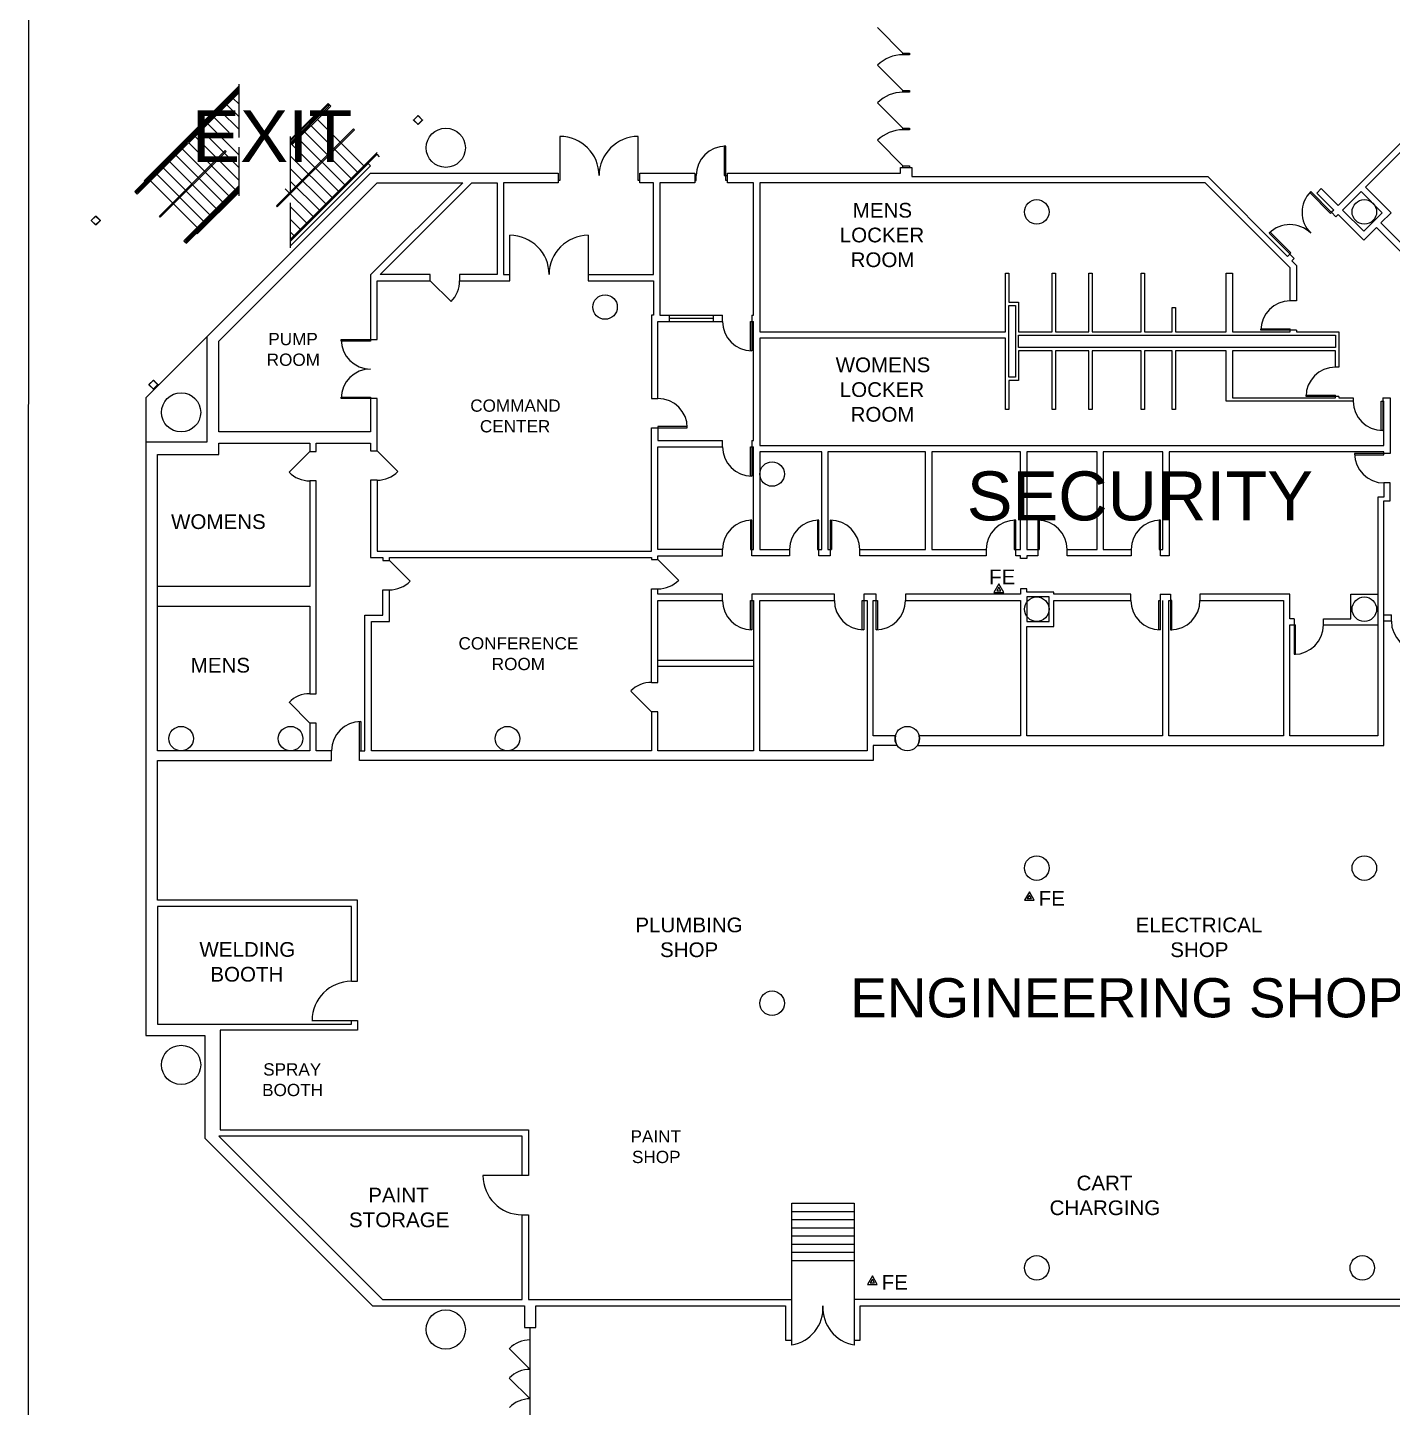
# Model space of a CAD drawing. Header units: inches. Extents: x -357 to 23496, y 116 to 10306.
# Drawn here: x -203 to 1468, y 2480 to 4170 of the extents above; entities that cross this region are included whole.
import ezdxf
from ezdxf.enums import TextEntityAlignment as Align

# ---------------------------------------------------------------- set-up
doc = ezdxf.new("R2010")
doc.units = ezdxf.units.IN
doc.header["$MEASUREMENT"] = 0
for name, color, linetype, true_color in [('Building', 7, 'Continuous', 0xffffff), ('Columns', 7, 'Continuous', 0xffffff), ('Exit Text', 7, 'Continuous', 0xffffff), ('Fire', 7, 'Continuous', 0xffffff), ('Text', 7, 'Continuous', 0xffffff)]:
    doc.layers.add(name, color=color, linetype=linetype, true_color=true_color)
doc.styles.add('Arial', font='Arial.ttf')

msp = doc.modelspace()

# ---------------------------------------------------------------- linework, layer by layer
at = {"layer": 'Building', "color": 18, "lineweight": 5, "true_color": 0x000000, "transparency": 33554687}
for points in [[(-202.2, 4427.7), (-203.2, 116.4)], [(837.3, 4169.9), (868.4, 4138.7)], [(1615.6, 4166.2), (1401.2, 3951.9)], [(1434.6, 3974.5), (1615.6, 4155.4)], [(837.3, 4123.9), (868.4, 4092.7)], [(876.4, 4136.7), (868.4, 4136.7), (868.4, 4138.7), (876.4, 4138.7), (876.4, 4136.7), (876.4, 4136.7)], [(55.3, 4096.4), (-72, 3969), (-71, 3967.9), (55.3, 4094.3)], [(-71, 3967.9), (-68.9, 3965.8), (55.3, 4090)], [(-69.9, 3969), (-68.9, 3967.9), (55.3, 4092.1)], [(55.3, 4098.1), (-60.5, 3982.3), (-59.7, 3981.4)], [(-58.6, 3980.3), (-57.7, 3979.4), (55.3, 4092.5)], [(55.3, 4100.7), (55.3, 4035.4)], [(876.4, 4090.7), (868.4, 4090.7), (868.4, 4092.7), (876.4, 4092.7), (876.4, 4090.7), (876.4, 4090.7)], [(40.7, 4075.4), (55.3, 4060.8)], [(48.5, 4083.2), (55.3, 4076.4)], [(165.7, 4075.9), (164.6, 4077), (118.3, 4030.7)], [(120.4, 4026.4), (167.8, 4073.8), (165.7, 4075.9), (118.3, 4028.5)], [(164.6, 4074.9), (165.7, 4073.8), (119.3, 4027.5)], [(837.3, 4077.9), (868.4, 4046.7)], [(25.2, 4059.9), (43.7, 4041.4)], [(33, 4067.6), (55.3, 4045.3)], [(151.3, 4065.5), (118.3, 4032.4)], [(153.3, 4063.6), (154.2, 4062.7), (118.3, 4026.8)], [(151.5, 4057.5), (208.4, 4000.6)], [(275.2, 4061.9), (280, 4057.1), (280, 4057.1), (280.1, 4057.1), (280.1, 4057.1), (280.1, 4057.1), (280.1, 4057), (280.1, 4057), (280.1, 4057), (280.1, 4057), (280.1, 4057), (280.1, 4056.9), (280.2, 4056.9), (280.2, 4056.9), (280.2, 4056.9), (280.2, 4056.9), (280.2, 4056.8), (280.2, 4056.8), (280.2, 4056.8), (280.2, 4056.8), (280.2, 4056.8), (280.2, 4056.7), (280.2, 4056.7), (280.2, 4056.7), (280.2, 4056.7), (280.2, 4056.6), (280.2, 4056.6), (280.2, 4056.6), (280.2, 4056.6), (280.2, 4056.6), (280.2, 4056.5), (280.2, 4056.5), (280.2, 4056.5), (280.2, 4056.5), (280.2, 4056.5), (280.2, 4056.4), (280.1, 4056.4), (280.1, 4056.4), (280.1, 4056.4), (280.1, 4056.4), (280.1, 4056.3), (280.1, 4056.3), (280.1, 4056.3), (280.1, 4056.3), (280.1, 4056.3), (280, 4056.3), (280, 4056.2), (275.2, 4051.5), (275.2, 4051.5), (275.2, 4051.4), (275.2, 4051.4), (275.2, 4051.4), (275.2, 4051.4), (275.2, 4051.4), (275.1, 4051.4), (275.1, 4051.4), (275.1, 4051.4), (275.1, 4051.4), (275.1, 4051.3), (275, 4051.3), (275, 4051.3), (275, 4051.3), (275, 4051.3), (275, 4051.3), (274.9, 4051.3), (274.9, 4051.3), (274.9, 4051.3), (274.9, 4051.3), (274.9, 4051.3), (274.8, 4051.3), (274.8, 4051.3), (274.8, 4051.3), (274.8, 4051.3), (274.8, 4051.3), (274.7, 4051.3), (274.7, 4051.3), (274.7, 4051.3), (274.7, 4051.3), (274.6, 4051.3), (274.6, 4051.3), (274.6, 4051.3), (274.6, 4051.3), (274.6, 4051.3), (274.5, 4051.3), (274.5, 4051.4), (274.5, 4051.4), (274.5, 4051.4), (274.5, 4051.4), (274.5, 4051.4), (274.4, 4051.4), (274.4, 4051.4), (274.4, 4051.4), (274.4, 4051.4), (274.4, 4051.5), (269.6, 4056.2), (269.6, 4056.3), (269.6, 4056.3), (269.5, 4056.3), (269.5, 4056.3), (269.5, 4056.3), (269.5, 4056.3), (269.5, 4056.4), (269.5, 4056.4), (269.5, 4056.4), (269.5, 4056.4), (269.5, 4056.4), (269.4, 4056.5), (269.4, 4056.5), (269.4, 4056.5), (269.4, 4056.5), (269.4, 4056.5), (269.4, 4056.6), (269.4, 4056.6), (269.4, 4056.6), (269.4, 4056.6), (269.4, 4056.6), (269.4, 4056.7), (269.4, 4056.7), (269.4, 4056.7), (269.4, 4056.7), (269.4, 4056.8), (269.4, 4056.8), (269.4, 4056.8), (269.4, 4056.8), (269.4, 4056.8), (269.4, 4056.9), (269.4, 4056.9), (269.4, 4056.9), (269.5, 4056.9), (269.5, 4056.9), (269.5, 4057), (269.5, 4057), (269.5, 4057), (269.5, 4057), (269.5, 4057), (269.5, 4057.1), (269.5, 4057.1), (269.6, 4057.1), (269.6, 4057.1), (269.6, 4057.1), (274.4, 4061.9), (274.4, 4061.9), (274.4, 4061.9), (274.4, 4061.9), (274.4, 4062), (274.5, 4062), (274.5, 4062), (274.5, 4062), (274.5, 4062), (274.5, 4062), (274.5, 4062), (274.6, 4062), (274.6, 4062), (274.6, 4062), (274.6, 4062.1), (274.6, 4062.1), (274.7, 4062.1), (274.7, 4062.1), (274.7, 4062.1), (274.7, 4062.1), (274.8, 4062.1), (274.8, 4062.1), (274.8, 4062.1), (274.8, 4062.1), (274.8, 4062.1), (274.9, 4062.1), (274.9, 4062.1), (274.9, 4062.1), (274.9, 4062.1), (274.9, 4062.1), (275, 4062.1), (275, 4062.1), (275, 4062), (275, 4062), (275, 4062), (275.1, 4062), (275.1, 4062), (275.1, 4062), (275.1, 4062), (275.1, 4062), (275.2, 4062), (275.2, 4062), (275.2, 4061.9), (275.2, 4061.9), (275.2, 4061.9), (275.2, 4061.9), (275.2, 4061.9)], [(275, 4061.7), (279.8, 4056.9), (279.8, 4056.9), (279.8, 4056.9), (279.8, 4056.9), (279.8, 4056.9), (279.8, 4056.9), (279.8, 4056.9), (279.8, 4056.8), (279.9, 4056.8), (279.9, 4056.8), (279.9, 4056.8), (279.9, 4056.8), (279.9, 4056.8), (279.9, 4056.8), (279.9, 4056.8), (279.9, 4056.8), (279.9, 4056.8), (279.9, 4056.7), (279.9, 4056.7), (279.9, 4056.7), (279.9, 4056.7), (279.9, 4056.7), (279.9, 4056.7), (279.9, 4056.7), (279.9, 4056.7), (279.9, 4056.7), (279.9, 4056.6), (279.9, 4056.6), (279.9, 4056.6), (279.9, 4056.6), (279.9, 4056.6), (279.9, 4056.6), (279.9, 4056.6), (279.9, 4056.6), (279.9, 4056.6), (279.9, 4056.6), (279.9, 4056.5), (279.9, 4056.5), (279.8, 4056.5), (279.8, 4056.5), (279.8, 4056.5), (279.8, 4056.5), (279.8, 4056.5), (279.8, 4056.5), (279.8, 4056.5), (279.8, 4056.5), (275, 4051.7), (275, 4051.7), (275, 4051.7), (275, 4051.7), (275, 4051.7), (275, 4051.7), (275, 4051.6), (275, 4051.6), (275, 4051.6), (274.9, 4051.6), (274.9, 4051.6), (274.9, 4051.6), (274.9, 4051.6), (274.9, 4051.6), (274.9, 4051.6), (274.9, 4051.6), (274.9, 4051.6), (274.9, 4051.6), (274.9, 4051.6), (274.8, 4051.6), (274.8, 4051.6), (274.8, 4051.6), (274.8, 4051.6), (274.8, 4051.6), (274.8, 4051.6), (274.8, 4051.6), (274.8, 4051.6), (274.8, 4051.6), (274.7, 4051.6), (274.7, 4051.6), (274.7, 4051.6), (274.7, 4051.6), (274.7, 4051.6), (274.7, 4051.6), (274.7, 4051.6), (274.7, 4051.6), (274.7, 4051.6), (274.7, 4051.6), (274.6, 4051.6), (274.6, 4051.6), (274.6, 4051.7), (274.6, 4051.7), (274.6, 4051.7), (274.6, 4051.7), (274.6, 4051.7), (274.6, 4051.7), (269.8, 4056.5), (269.8, 4056.5), (269.8, 4056.5), (269.8, 4056.5), (269.8, 4056.5), (269.8, 4056.5), (269.8, 4056.5), (269.8, 4056.5), (269.8, 4056.5), (269.8, 4056.5), (269.8, 4056.5), (269.7, 4056.6), (269.7, 4056.6), (269.7, 4056.6), (269.7, 4056.6), (269.7, 4056.6), (269.7, 4056.6), (269.7, 4056.6), (269.7, 4056.6), (269.7, 4056.6), (269.7, 4056.6), (269.7, 4056.7), (269.7, 4056.7), (269.7, 4056.7), (269.7, 4056.7), (269.7, 4056.7), (269.7, 4056.7), (269.7, 4056.7), (269.7, 4056.7), (269.7, 4056.7), (269.7, 4056.8), (269.7, 4056.8), (269.7, 4056.8), (269.7, 4056.8), (269.7, 4056.8), (269.7, 4056.8), (269.7, 4056.8), (269.8, 4056.8), (269.8, 4056.8), (269.8, 4056.8), (269.8, 4056.9), (269.8, 4056.9), (269.8, 4056.9), (269.8, 4056.9), (269.8, 4056.9), (269.8, 4056.9), (269.8, 4056.9), (269.8, 4056.9), (274.6, 4061.7), (274.6, 4061.7), (274.6, 4061.7), (274.6, 4061.7), (274.6, 4061.7), (274.6, 4061.7), (274.6, 4061.7), (274.6, 4061.7), (274.7, 4061.7), (274.7, 4061.7), (274.7, 4061.7), (274.7, 4061.7), (274.7, 4061.7), (274.7, 4061.8), (274.7, 4061.8), (274.7, 4061.8), (274.7, 4061.8), (274.7, 4061.8), (274.8, 4061.8), (274.8, 4061.8), (274.8, 4061.8), (274.8, 4061.8), (274.8, 4061.8), (274.8, 4061.8), (274.8, 4061.8), (274.8, 4061.8), (274.8, 4061.8), (274.9, 4061.8), (274.9, 4061.8), (274.9, 4061.8), (274.9, 4061.8), (274.9, 4061.8), (274.9, 4061.8), (274.9, 4061.7), (274.9, 4061.7), (274.9, 4061.7), (274.9, 4061.7), (275, 4061.7), (275, 4061.7), (275, 4061.7), (275, 4061.7), (275, 4061.7), (275, 4061.7), (275, 4061.7), (275, 4061.7), (275, 4061.7), (275, 4061.7)], [(9.6, 4044.3), (55.3, 3998.6)], [(17.4, 4052.1), (55.3, 4014.2)], [(102.4, 3950.4), (196.8, 4044.8), (195.7, 4045.9), (101.3, 3951.5), (102.4, 3950.4), (102.4, 3950.4)], [(136, 4042), (192.9, 3985.1)], [(143.7, 4049.8), (200.7, 3992.8)], [(876.4, 4044.7), (868.4, 4044.7), (868.4, 4046.7), (876.4, 4046.7), (876.4, 4044.7), (876.4, 4044.7)], [(-5.9, 4028.7), (51, 3971.8)], [(1.9, 4036.5), (55.3, 3983)], [(55.3, 4023.4), (55.3, 3964)], [(118.3, 4036.5), (118.3, 3967.3)], [(118.3, 4028.6), (177.3, 3969.5)], [(128.2, 4034.2), (185.1, 3977.3)], [(448.4, 4036.6), (448.4, 3982.6)], [(544.4, 3982.6), (544.4, 4036.6)], [(653.4, 3982.6), (651.4, 3982.6), (651.4, 4024.6), (649.7, 4024.6), (649.7, 3988.6), (653.4, 3988.6)], [(837.3, 4031.9), (868.4, 4000.7)], [(39.7, 4018.3), (-40.8, 3937.8), (-41.9, 3938.8), (38.7, 4019.4), (39.7, 4018.3), (39.7, 4018.3)], [(-29.3, 4005.4), (27.7, 3948.5)], [(-21.5, 4013.2), (35.4, 3956.3)], [(-13.7, 4021), (43.2, 3964)], [(224.7, 4016.9), (118.3, 3910.5)], [(227.7, 4011.8), (224.7, 4014.8), (118.3, 3908.3)], [(118.3, 4013), (169.6, 3961.7)], [(-58.3, 3662.7), (16.7, 3662.7), (16.7, 3791.6), (216.6, 3991.4), (446.4, 3991.4), (446.4, 3979.7), (379.2, 3979.7), (379.2, 3867.5), (387.2, 3867.5)], [(-44.8, 3989.9), (12.1, 3932.9)], [(-37, 3997.6), (19.9, 3940.7)], [(118.3, 3902.3), (216.4, 4000.4), (213.6, 4003.3), (118.3, 3908)], [(118.3, 3997.5), (161.8, 3954)], [(483.2, 3867.5), (563.2, 3867.5), (563.2, 3979.7), (546.4, 3979.7), (546.4, 3991.4), (613.4, 3991.4), (613.4, 3979.7), (570.9, 3979.7), (570.9, 3817.7), (647.4, 3817.7)], [(613.4, 3982.6), (615.4, 3982.6), (615.4, 3988.6), (613.4, 3988.6)], [(683.4, 3817.7), (685.3, 3817.7), (685.3, 3979.7), (653.4, 3979.7), (653.4, 3991.4), (865.4, 3991.4), (865.4, 3998.7), (879.4, 3998.7), (879.4, 3987.4), (1241.5, 3987.4), (1339.1, 3889.7), (1341.9, 3892.5), (1347.3, 3887.1), (1344.5, 3884.4), (1350.1, 3878.7), (1350.1, 3835.2), (1342.5, 3835.2), (1342.5, 3875.6), (1238.3, 3979.7), (879.4, 3979.7), (693, 3979.7), (693, 3797.2), (994, 3797.2), (994, 3869), (998, 3869), (998, 3833.7), (1010, 3833.7), (1010, 3797.2), (1051, 3797.2), (1051, 3869), (1055, 3869), (1055, 3797.2), (1096, 3797.2), (1096, 3869.2), (1100, 3869.2), (1100, 3797.2), (1160, 3797.2), (1160, 3869.2), (1164, 3869.2), (1164, 3797.2), (1198, 3797.2), (1198, 3827.2), (1202, 3827.2), (1202, 3797.2), (1264.2, 3797.2), (1264.2, 3869), (1271.8, 3869), (1271.8, 3797.2), (1342.5, 3797.2), (1342.5, 3801)], [(868.4, 3998.7), (868.4, 4000.7), (876.4, 4000.7), (876.4, 3998.7), (876.4, 3998.7)], [(-52.6, 3982.1), (4.3, 3925.2)], [(55.3, 3976.2), (-11.9, 3908.9), (-8.7, 3905.7), (55.3, 3969.8)], [(55.3, 3974), (-9.8, 3908.9), (-8.7, 3907.8)], [(55.3, 3971.9), (-9.8, 3906.8)], [(55.3, 3973.7), (1.7, 3920), (2.6, 3919.1)], [(224.7, 3651.7), (224.7, 3715.8), (180.7, 3715.8), (180.7, 3717.5), (216.7, 3717.5), (216.7, 3674.8), (30.7, 3674.8), (30.7, 3785.8), (224.7, 3979.7), (329.4, 3979.7), (216.7, 3867.1), (216.7, 3786), (180.7, 3786), (180.7, 3787.8), (216.7, 3787.8)], [(112.1, 3972.5), (146.2, 3938.4)], [(118.3, 3981.9), (154, 3946.2)], [(228.4, 3867.5), (340.7, 3979.7)], [(340.7, 3979.7), (371.6, 3979.7)], [(371.6, 3979.7), (371.6, 3867.5)], [(448.4, 3982.6), (446.4, 3982.6)], [(546.4, 3982.6), (544.4, 3982.6)], [(1380.4, 3972.7), (1375, 3967.3)], [(1401.2, 3951.9), (1380.4, 3972.7)], [(1466, 3943.1), (1434.6, 3974.5)], [(3.6, 3918.1), (4.5, 3917.2), (55.3, 3968)], [(118.3, 3955.3), (118.3, 3900.2)], [(1367.5, 3969.1), (1366.3, 3967.9), (1391.8, 3942.4), (1393, 3943.6), (1367.5, 3969.1), (1367.5, 3969.1)], [(1375, 3967.3), (1395.8, 3946.5)], [(1455.2, 3943.1), (1429.2, 3969.1), (1406.6, 3946.5), (1432.6, 3920.5), (1455.2, 3943.1)], [(-119.3, 3938.9), (-114.5, 3934.1), (-114.5, 3934.1), (-114.5, 3934.1), (-114.5, 3934), (-114.5, 3934), (-114.5, 3934), (-114.5, 3934), (-114.4, 3934), (-114.4, 3933.9), (-114.4, 3933.9), (-114.4, 3933.9), (-114.4, 3933.9), (-114.4, 3933.9), (-114.4, 3933.8), (-114.4, 3933.8), (-114.4, 3933.8), (-114.4, 3933.8), (-114.4, 3933.8), (-114.4, 3933.7), (-114.4, 3933.7), (-114.4, 3933.7), (-114.4, 3933.7), (-114.4, 3933.7), (-114.4, 3933.6), (-114.4, 3933.6), (-114.4, 3933.6), (-114.4, 3933.6), (-114.4, 3933.5), (-114.4, 3933.5), (-114.4, 3933.5), (-114.4, 3933.5), (-114.4, 3933.5), (-114.4, 3933.4), (-114.4, 3933.4), (-114.4, 3933.4), (-114.4, 3933.4), (-114.4, 3933.4), (-114.4, 3933.3), (-114.4, 3933.3), (-114.5, 3933.3), (-114.5, 3933.3), (-114.5, 3933.3), (-114.5, 3933.3), (-114.5, 3933.2), (-114.5, 3933.2), (-114.5, 3933.2), (-119.3, 3928.4), (-119.3, 3928.4), (-119.3, 3928.4), (-119.4, 3928.4), (-119.4, 3928.4), (-119.4, 3928.4), (-119.4, 3928.4), (-119.4, 3928.3), (-119.4, 3928.3), (-119.5, 3928.3), (-119.5, 3928.3), (-119.5, 3928.3), (-119.5, 3928.3), (-119.5, 3928.3), (-119.6, 3928.3), (-119.6, 3928.3), (-119.6, 3928.3), (-119.6, 3928.3), (-119.6, 3928.3), (-119.7, 3928.3), (-119.7, 3928.3), (-119.7, 3928.2), (-119.7, 3928.2), (-119.7, 3928.2), (-119.8, 3928.2), (-119.8, 3928.2), (-119.8, 3928.2), (-119.8, 3928.3), (-119.9, 3928.3), (-119.9, 3928.3), (-119.9, 3928.3), (-119.9, 3928.3), (-119.9, 3928.3), (-120, 3928.3), (-120, 3928.3), (-120, 3928.3), (-120, 3928.3), (-120, 3928.3), (-120.1, 3928.3), (-120.1, 3928.3), (-120.1, 3928.3), (-120.1, 3928.4), (-120.1, 3928.4), (-120.1, 3928.4), (-120.2, 3928.4), (-120.2, 3928.4), (-120.2, 3928.4), (-125, 3933.2), (-125, 3933.2), (-125, 3933.2), (-125, 3933.2), (-125, 3933.3), (-125, 3933.3), (-125, 3933.3), (-125.1, 3933.3), (-125.1, 3933.3), (-125.1, 3933.3), (-125.1, 3933.4), (-125.1, 3933.4), (-125.1, 3933.4), (-125.1, 3933.4), (-125.1, 3933.4), (-125.1, 3933.5), (-125.1, 3933.5), (-125.1, 3933.5), (-125.1, 3933.5), (-125.2, 3933.5), (-125.2, 3933.6), (-125.2, 3933.6), (-125.2, 3933.6), (-125.2, 3933.6), (-125.2, 3933.7), (-125.2, 3933.7), (-125.2, 3933.7), (-125.2, 3933.7), (-125.2, 3933.7), (-125.1, 3933.8), (-125.1, 3933.8), (-125.1, 3933.8), (-125.1, 3933.8), (-125.1, 3933.8), (-125.1, 3933.9), (-125.1, 3933.9), (-125.1, 3933.9), (-125.1, 3933.9), (-125.1, 3933.9), (-125.1, 3934), (-125.1, 3934), (-125, 3934), (-125, 3934), (-125, 3934), (-125, 3934.1), (-125, 3934.1), (-125, 3934.1), (-125, 3934.1), (-120.2, 3938.9), (-120.2, 3938.9), (-120.2, 3938.9), (-120.1, 3938.9), (-120.1, 3938.9), (-120.1, 3938.9), (-120.1, 3938.9), (-120.1, 3939), (-120.1, 3939), (-120, 3939), (-120, 3939), (-120, 3939), (-120, 3939), (-120, 3939), (-119.9, 3939), (-119.9, 3939), (-119.9, 3939), (-119.9, 3939), (-119.9, 3939), (-119.8, 3939), (-119.8, 3939), (-119.8, 3939), (-119.8, 3939), (-119.7, 3939), (-119.7, 3939), (-119.7, 3939), (-119.7, 3939), (-119.7, 3939), (-119.6, 3939), (-119.6, 3939), (-119.6, 3939), (-119.6, 3939), (-119.6, 3939), (-119.5, 3939), (-119.5, 3939), (-119.5, 3939), (-119.5, 3939), (-119.5, 3939), (-119.4, 3939), (-119.4, 3938.9), (-119.4, 3938.9), (-119.4, 3938.9), (-119.4, 3938.9), (-119.4, 3938.9), (-119.3, 3938.9), (-119.3, 3938.9), (-119.3, 3938.9)], [(-119.5, 3938.6), (-114.8, 3933.9), (-114.8, 3933.9), (-114.7, 3933.8), (-114.7, 3933.8), (-114.7, 3933.8), (-114.7, 3933.8), (-114.7, 3933.8), (-114.7, 3933.8), (-114.7, 3933.8), (-114.7, 3933.8), (-114.7, 3933.8), (-114.7, 3933.8), (-114.7, 3933.8), (-114.7, 3933.7), (-114.7, 3933.7), (-114.7, 3933.7), (-114.7, 3933.7), (-114.7, 3933.7), (-114.7, 3933.7), (-114.7, 3933.7), (-114.7, 3933.7), (-114.7, 3933.7), (-114.7, 3933.7), (-114.7, 3933.6), (-114.7, 3933.6), (-114.7, 3933.6), (-114.7, 3933.6), (-114.7, 3933.6), (-114.7, 3933.6), (-114.7, 3933.6), (-114.7, 3933.6), (-114.7, 3933.6), (-114.7, 3933.5), (-114.7, 3933.5), (-114.7, 3933.5), (-114.7, 3933.5), (-114.7, 3933.5), (-114.7, 3933.5), (-114.7, 3933.5), (-114.7, 3933.5), (-114.7, 3933.5), (-114.7, 3933.5), (-114.7, 3933.5), (-114.7, 3933.4), (-114.8, 3933.4), (-114.8, 3933.4), (-119.5, 3928.6), (-119.5, 3928.6), (-119.5, 3928.6), (-119.6, 3928.6), (-119.6, 3928.6), (-119.6, 3928.6), (-119.6, 3928.6), (-119.6, 3928.6), (-119.6, 3928.6), (-119.6, 3928.6), (-119.6, 3928.6), (-119.6, 3928.6), (-119.6, 3928.6), (-119.6, 3928.6), (-119.7, 3928.6), (-119.7, 3928.6), (-119.7, 3928.6), (-119.7, 3928.6), (-119.7, 3928.6), (-119.7, 3928.6), (-119.7, 3928.6), (-119.7, 3928.6), (-119.7, 3928.6), (-119.8, 3928.6), (-119.8, 3928.6), (-119.8, 3928.6), (-119.8, 3928.6), (-119.8, 3928.6), (-119.8, 3928.6), (-119.8, 3928.6), (-119.8, 3928.6), (-119.8, 3928.6), (-119.8, 3928.6), (-119.9, 3928.6), (-119.9, 3928.6), (-119.9, 3928.6), (-119.9, 3928.6), (-119.9, 3928.6), (-119.9, 3928.6), (-119.9, 3928.6), (-119.9, 3928.6), (-119.9, 3928.6), (-119.9, 3928.6), (-120, 3928.6), (-120, 3928.6), (-120, 3928.6), (-120, 3928.6), (-120, 3928.6), (-124.8, 3933.4), (-124.8, 3933.4), (-124.8, 3933.4), (-124.8, 3933.4), (-124.8, 3933.5), (-124.8, 3933.5), (-124.8, 3933.5), (-124.8, 3933.5), (-124.8, 3933.5), (-124.8, 3933.5), (-124.8, 3933.5), (-124.8, 3933.5), (-124.8, 3933.5), (-124.8, 3933.5), (-124.8, 3933.5), (-124.8, 3933.6), (-124.8, 3933.6), (-124.8, 3933.6), (-124.8, 3933.6), (-124.8, 3933.6), (-124.8, 3933.6), (-124.8, 3933.6), (-124.8, 3933.6), (-124.8, 3933.6), (-124.8, 3933.7), (-124.8, 3933.7), (-124.8, 3933.7), (-124.8, 3933.7), (-124.8, 3933.7), (-124.8, 3933.7), (-124.8, 3933.7), (-124.8, 3933.7), (-124.8, 3933.7), (-124.8, 3933.7), (-124.8, 3933.8), (-124.8, 3933.8), (-124.8, 3933.8), (-124.8, 3933.8), (-124.8, 3933.8), (-124.8, 3933.8), (-124.8, 3933.8), (-124.8, 3933.8), (-124.8, 3933.8), (-124.8, 3933.8), (-124.8, 3933.8), (-124.8, 3933.9), (-124.8, 3933.9), (-124.8, 3933.9), (-120, 3938.6), (-120, 3938.7), (-120, 3938.7), (-120, 3938.7), (-119.9, 3938.7), (-119.9, 3938.7), (-119.9, 3938.7), (-119.9, 3938.7), (-119.9, 3938.7), (-119.9, 3938.7), (-119.9, 3938.7), (-119.9, 3938.7), (-119.9, 3938.7), (-119.9, 3938.7), (-119.8, 3938.7), (-119.8, 3938.7), (-119.8, 3938.7), (-119.8, 3938.7), (-119.8, 3938.7), (-119.8, 3938.7), (-119.8, 3938.7), (-119.8, 3938.7), (-119.8, 3938.7), (-119.8, 3938.7), (-119.7, 3938.7), (-119.7, 3938.7), (-119.7, 3938.7), (-119.7, 3938.7), (-119.7, 3938.7), (-119.7, 3938.7), (-119.7, 3938.7), (-119.7, 3938.7), (-119.7, 3938.7), (-119.6, 3938.7), (-119.6, 3938.7), (-119.6, 3938.7), (-119.6, 3938.7), (-119.6, 3938.7), (-119.6, 3938.7), (-119.6, 3938.7), (-119.6, 3938.7), (-119.6, 3938.7), (-119.6, 3938.7), (-119.6, 3938.7), (-119.5, 3938.7), (-119.5, 3938.6), (-119.5, 3938.6)], [(118.3, 3950.8), (138.4, 3930.6)], [(1395.8, 3946.5), (1393, 3943.7)], [(1393, 3943.7), (1398.4, 3938.3)], [(1398.4, 3938.3), (1401.2, 3941.1), (1432.6, 3909.7), (1448.1, 3925.2), (1617, 3756.3), (1539.8, 3679), (1539.8, 3595), (1511.4, 3595), (1511.4, 3590.5)], [(1453.5, 3930.6), (1466, 3943.1)], [(118.3, 3935.2), (130.7, 3922.8)], [(1622.4, 3761.7), (1453.5, 3930.6)], [(118.3, 3919.7), (122.9, 3915.1)], [(387.2, 3859.9), (387.2, 3915.5)], [(483.2, 3915.5), (483.2, 3859.9)], [(1316.6, 3918.2), (1317.9, 3919.4), (1343.3, 3894), (1342.1, 3892.7), (1316.6, 3918.2), (1316.6, 3918.2)], [(224.7, 3787.8), (224.7, 3859.9)], [(224.7, 3859.9), (289.7, 3859.9)], [(289.7, 3867.5), (228.4, 3867.5)], [(289.7, 3859.9), (289.7, 3867.5)], [(289.7, 3859.9), (315.2, 3834.4)], [(371.6, 3867.5), (325.7, 3867.5)], [(325.7, 3867.5), (325.7, 3859.9)], [(325.7, 3859.9), (387.2, 3859.9)], [(483.2, 3859.9), (563.2, 3859.9)], [(563.2, 3859.9), (563.2, 3817.7)], [(1006, 3741.7), (998, 3741.7), (998, 3829.7), (1006, 3829.7), (1006, 3741.7)], [(563.2, 3817.7), (560.7, 3817.7)], [(560.7, 3817.7), (560.7, 3715.7)], [(568.4, 3715.7), (568.4, 3810.1)], [(568.4, 3810.1), (647.4, 3810.1)], [(582.1, 3817.7), (582.1, 3810.1)], [(582.1, 3813.9), (636.1, 3813.9)], [(636.1, 3817.7), (636.1, 3810.1)], [(647.4, 3810.1), (647.4, 3817.8)], [(683.4, 3817.8), (683.4, 3774.1), (683.4, 3774.1), (681.6, 3774.1), (681.6, 3810.1), (685.3, 3810.1)], [(683.4, 3664.4), (685.3, 3664.4), (685.3, 3810.1)], [(16.7, 3791.6), (-58.3, 3716.6), (-58.3, 2935.7), (13.7, 2935.7), (13.7, 2809.9), (218.9, 2604.7), (405, 2604.7), (405, 2578.2), (419, 2578.2), (419, 2604.7), (724.6, 2604.7), (724.6, 2562.7), (732.2, 2562.7)], [(216.7, 3787.8), (224.7, 3787.8)], [(1264.2, 3712.5), (1264.2, 3774.2), (1202, 3774.2), (1202, 3702.2), (1198, 3702.2), (1198, 3774.2), (1164, 3774.2), (1164, 3702.2), (1160, 3702.2), (1160, 3774.2), (1100, 3774.2), (1100, 3702.2), (1096, 3702.2), (1096, 3774.2), (1055, 3774.2), (1055, 3702.2), (1051, 3702.2), (1051, 3774.2), (1010, 3774.2), (1010, 3737.7), (998, 3737.7), (998, 3702.2), (994, 3702.2), (994, 3789.6), (693, 3789.6), (693, 3658.2), (1457.2, 3658.2), (1457.2, 3712.5)], [(1397.8, 3778.2), (1010, 3778.2), (1010, 3793.2), (1397.8, 3793.2), (1397.8, 3778.2)], [(1350.1, 3799.2), (1350.1, 3797.2), (1401.8, 3797.2), (1401.8, 3754.1), (1397.8, 3754.1), (1397.8, 3774.2), (1271.8, 3774.2), (1271.8, 3716.5), (1397.8, 3716.5), (1397.8, 3719.9)], [(1350.1, 3799.2), (1306.5, 3799.2), (1306.5, 3799.2), (1306.5, 3801), (1342.5, 3801)], [(-48.8, 3737.9), (-44, 3733.1), (-44, 3733.1), (-43.9, 3733.1), (-43.9, 3733.1), (-43.9, 3733.1), (-43.9, 3733), (-43.9, 3733), (-43.9, 3733), (-43.9, 3733), (-43.9, 3733), (-43.9, 3732.9), (-43.8, 3732.9), (-43.8, 3732.9), (-43.8, 3732.9), (-43.8, 3732.9), (-43.8, 3732.8), (-43.8, 3732.8), (-43.8, 3732.8), (-43.8, 3732.8), (-43.8, 3732.8), (-43.8, 3732.7), (-43.8, 3732.7), (-43.8, 3732.7), (-43.8, 3732.7), (-43.8, 3732.6), (-43.8, 3732.6), (-43.8, 3732.6), (-43.8, 3732.6), (-43.8, 3732.6), (-43.8, 3732.5), (-43.8, 3732.5), (-43.8, 3732.5), (-43.8, 3732.5), (-43.8, 3732.5), (-43.8, 3732.4), (-43.9, 3732.4), (-43.9, 3732.4), (-43.9, 3732.4), (-43.9, 3732.4), (-43.9, 3732.3), (-43.9, 3732.3), (-43.9, 3732.3), (-43.9, 3732.3), (-43.9, 3732.3), (-44, 3732.3), (-44, 3732.2), (-48.8, 3727.5), (-48.8, 3727.5), (-48.8, 3727.4), (-48.8, 3727.4), (-48.8, 3727.4), (-48.8, 3727.4), (-48.8, 3727.4), (-48.9, 3727.4), (-48.9, 3727.4), (-48.9, 3727.4), (-48.9, 3727.4), (-48.9, 3727.3), (-49, 3727.3), (-49, 3727.3), (-49, 3727.3), (-49, 3727.3), (-49, 3727.3), (-49.1, 3727.3), (-49.1, 3727.3), (-49.1, 3727.3), (-49.1, 3727.3), (-49.1, 3727.3), (-49.2, 3727.3), (-49.2, 3727.3), (-49.2, 3727.3), (-49.2, 3727.3), (-49.2, 3727.3), (-49.3, 3727.3), (-49.3, 3727.3), (-49.3, 3727.3), (-49.3, 3727.3), (-49.4, 3727.3), (-49.4, 3727.3), (-49.4, 3727.3), (-49.4, 3727.3), (-49.4, 3727.3), (-49.5, 3727.3), (-49.5, 3727.4), (-49.5, 3727.4), (-49.5, 3727.4), (-49.5, 3727.4), (-49.5, 3727.4), (-49.6, 3727.4), (-49.6, 3727.4), (-49.6, 3727.4), (-49.6, 3727.4), (-49.6, 3727.5), (-54.4, 3732.2), (-54.4, 3732.2), (-54.4, 3732.3), (-54.4, 3732.3), (-54.5, 3732.3), (-54.5, 3732.3), (-54.5, 3732.3), (-54.5, 3732.3), (-54.5, 3732.4), (-54.5, 3732.4), (-54.5, 3732.4), (-54.5, 3732.4), (-54.5, 3732.4), (-54.6, 3732.5), (-54.6, 3732.5), (-54.6, 3732.5), (-54.6, 3732.5), (-54.6, 3732.5), (-54.6, 3732.6), (-54.6, 3732.6), (-54.6, 3732.6), (-54.6, 3732.6), (-54.6, 3732.6), (-54.6, 3732.7), (-54.6, 3732.7), (-54.6, 3732.7), (-54.6, 3732.7), (-54.6, 3732.8), (-54.6, 3732.8), (-54.6, 3732.8), (-54.6, 3732.8), (-54.6, 3732.8), (-54.6, 3732.9), (-54.6, 3732.9), (-54.6, 3732.9), (-54.5, 3732.9), (-54.5, 3732.9), (-54.5, 3733), (-54.5, 3733), (-54.5, 3733), (-54.5, 3733), (-54.5, 3733), (-54.5, 3733.1), (-54.5, 3733.1), (-54.4, 3733.1), (-54.4, 3733.1), (-54.4, 3733.1), (-54.4, 3733.1), (-49.6, 3737.9), (-49.6, 3737.9), (-49.6, 3737.9), (-49.6, 3737.9), (-49.6, 3738), (-49.5, 3738), (-49.5, 3738), (-49.5, 3738), (-49.5, 3738), (-49.5, 3738), (-49.5, 3738), (-49.4, 3738), (-49.4, 3738), (-49.4, 3738), (-49.4, 3738.1), (-49.4, 3738.1), (-49.3, 3738.1), (-49.3, 3738.1), (-49.3, 3738.1), (-49.3, 3738.1), (-49.2, 3738.1), (-49.2, 3738.1), (-49.2, 3738.1), (-49.2, 3738.1), (-49.2, 3738.1), (-49.1, 3738.1), (-49.1, 3738.1), (-49.1, 3738.1), (-49.1, 3738.1), (-49.1, 3738.1), (-49, 3738.1), (-49, 3738.1), (-49, 3738), (-49, 3738), (-49, 3738), (-48.9, 3738), (-48.9, 3738), (-48.9, 3738), (-48.9, 3738), (-48.9, 3738), (-48.8, 3738), (-48.8, 3738), (-48.8, 3737.9), (-48.8, 3737.9), (-48.8, 3737.9), (-48.8, 3737.9), (-48.8, 3737.9)], [(-49, 3737.7), (-44.2, 3732.9), (-44.2, 3732.9), (-44.2, 3732.9), (-44.2, 3732.9), (-44.2, 3732.9), (-44.2, 3732.9), (-44.2, 3732.9), (-44.2, 3732.8), (-44.1, 3732.8), (-44.1, 3732.8), (-44.1, 3732.8), (-44.1, 3732.8), (-44.1, 3732.8), (-44.1, 3732.8), (-44.1, 3732.8), (-44.1, 3732.8), (-44.1, 3732.8), (-44.1, 3732.7), (-44.1, 3732.7), (-44.1, 3732.7), (-44.1, 3732.7), (-44.1, 3732.7), (-44.1, 3732.7), (-44.1, 3732.7), (-44.1, 3732.7), (-44.1, 3732.7), (-44.1, 3732.6), (-44.1, 3732.6), (-44.1, 3732.6), (-44.1, 3732.6), (-44.1, 3732.6), (-44.1, 3732.6), (-44.1, 3732.6), (-44.1, 3732.6), (-44.1, 3732.6), (-44.1, 3732.6), (-44.1, 3732.5), (-44.1, 3732.5), (-44.2, 3732.5), (-44.2, 3732.5), (-44.2, 3732.5), (-44.2, 3732.5), (-44.2, 3732.5), (-44.2, 3732.5), (-44.2, 3732.5), (-44.2, 3732.5), (-49, 3727.7), (-49, 3727.7), (-49, 3727.7), (-49, 3727.7), (-49, 3727.7), (-49, 3727.7), (-49, 3727.6), (-49, 3727.6), (-49, 3727.6), (-49.1, 3727.6), (-49.1, 3727.6), (-49.1, 3727.6), (-49.1, 3727.6), (-49.1, 3727.6), (-49.1, 3727.6), (-49.1, 3727.6), (-49.1, 3727.6), (-49.1, 3727.6), (-49.1, 3727.6), (-49.2, 3727.6), (-49.2, 3727.6), (-49.2, 3727.6), (-49.2, 3727.6), (-49.2, 3727.6), (-49.2, 3727.6), (-49.2, 3727.6), (-49.2, 3727.6), (-49.2, 3727.6), (-49.3, 3727.6), (-49.3, 3727.6), (-49.3, 3727.6), (-49.3, 3727.6), (-49.3, 3727.6), (-49.3, 3727.6), (-49.3, 3727.6), (-49.3, 3727.6), (-49.3, 3727.6), (-49.3, 3727.6), (-49.4, 3727.6), (-49.4, 3727.6), (-49.4, 3727.7), (-49.4, 3727.7), (-49.4, 3727.7), (-49.4, 3727.7), (-49.4, 3727.7), (-49.4, 3727.7), (-54.2, 3732.5), (-54.2, 3732.5), (-54.2, 3732.5), (-54.2, 3732.5), (-54.2, 3732.5), (-54.2, 3732.5), (-54.2, 3732.5), (-54.2, 3732.5), (-54.2, 3732.5), (-54.2, 3732.5), (-54.2, 3732.5), (-54.3, 3732.6), (-54.3, 3732.6), (-54.3, 3732.6), (-54.3, 3732.6), (-54.3, 3732.6), (-54.3, 3732.6), (-54.3, 3732.6), (-54.3, 3732.6), (-54.3, 3732.6), (-54.3, 3732.6), (-54.3, 3732.7), (-54.3, 3732.7), (-54.3, 3732.7), (-54.3, 3732.7), (-54.3, 3732.7), (-54.3, 3732.7), (-54.3, 3732.7), (-54.3, 3732.7), (-54.3, 3732.7), (-54.3, 3732.8), (-54.3, 3732.8), (-54.3, 3732.8), (-54.3, 3732.8), (-54.3, 3732.8), (-54.3, 3732.8), (-54.3, 3732.8), (-54.2, 3732.8), (-54.2, 3732.8), (-54.2, 3732.8), (-54.2, 3732.9), (-54.2, 3732.9), (-54.2, 3732.9), (-54.2, 3732.9), (-54.2, 3732.9), (-54.2, 3732.9), (-54.2, 3732.9), (-54.2, 3732.9), (-49.4, 3737.7), (-49.4, 3737.7), (-49.4, 3737.7), (-49.4, 3737.7), (-49.4, 3737.7), (-49.4, 3737.7), (-49.4, 3737.7), (-49.4, 3737.7), (-49.3, 3737.7), (-49.3, 3737.7), (-49.3, 3737.7), (-49.3, 3737.7), (-49.3, 3737.7), (-49.3, 3737.8), (-49.3, 3737.8), (-49.3, 3737.8), (-49.3, 3737.8), (-49.3, 3737.8), (-49.2, 3737.8), (-49.2, 3737.8), (-49.2, 3737.8), (-49.2, 3737.8), (-49.2, 3737.8), (-49.2, 3737.8), (-49.2, 3737.8), (-49.2, 3737.8), (-49.2, 3737.8), (-49.1, 3737.8), (-49.1, 3737.8), (-49.1, 3737.8), (-49.1, 3737.8), (-49.1, 3737.8), (-49.1, 3737.8), (-49.1, 3737.7), (-49.1, 3737.7), (-49.1, 3737.7), (-49.1, 3737.7), (-49, 3737.7), (-49, 3737.7), (-49, 3737.7), (-49, 3737.7), (-49, 3737.7), (-49, 3737.7), (-49, 3737.7), (-49, 3737.7), (-49, 3737.7), (-49, 3737.7)], [(1401.8, 3718.1), (1401.8, 3716.5), (1419.7, 3716.5), (1419.7, 3712.5), (1264, 3712.5)], [(1401.8, 3718.1), (1361.8, 3718.1), (1361.8, 3718.1), (1361.8, 3719.9), (1397.8, 3719.9)], [(560.7, 3715.7), (568.4, 3715.7)], [(1455.7, 3716.5), (1455.7, 3676.5), (1455.7, 3676.5), (1454, 3676.5), (1454, 3712.5), (1457.2, 3712.5)], [(1455.7, 3716.5), (1464.9, 3716.5), (1464.9, 3648.3)], [(224.7, 3615.7), (224.7, 3528.9), (560.7, 3528.9), (560.7, 3679.7), (604.4, 3679.7), (604.4, 3681.5), (568.4, 3681.5), (568.4, 3664.4), (647.4, 3664.4)], [(30.7, 3647), (30.7, 3660.8)], [(30.7, 3660.8), (142.3, 3660.8)], [(116.8, 3625.3), (142.3, 3650.8)], [(142.3, 3660.8), (142.3, 3650.8)], [(142.3, 3650.8), (149.9, 3650.8)], [(149.9, 3650.8), (149.9, 3660.8)], [(149.9, 3660.8), (216.7, 3660.8)], [(216.7, 3660.8), (216.7, 3651.7)], [(216.7, 3651.7), (224.7, 3651.7)], [(224.7, 3651.7), (250.2, 3626.2)], [(568.4, 3530.7), (568.4, 3656.7)], [(568.4, 3656.7), (647.4, 3656.7)], [(647.4, 3656.7), (647.4, 3664.4)], [(683.4, 3664.4), (683.4, 3620.7), (683.4, 3620.7), (681.6, 3620.7), (681.6, 3656.7), (685.3, 3656.7)], [(769, 3530.7), (769, 3650.5), (693, 3650.5), (693, 3530.7), (729.4, 3530.7), (729.4, 3523.1), (683.4, 3523.1), (683.4, 3566.7)], [(685.3, 3530.7), (685.3, 3656.7)], [(1012.4, 3530.7), (1012.4, 3650.5), (903.6, 3650.5), (903.6, 3530.7), (970.4, 3530.7), (970.4, 3523.1), (815.4, 3523.1), (815.4, 3530.7), (896, 3530.7), (896, 3650.5), (776.6, 3650.5), (776.6, 3530.7), (781.1, 3530.7)], [(1186.7, 3530.7), (1186.7, 3650.5), (1113.6, 3650.5), (1113.6, 3530.7), (1147.7, 3530.7), (1147.7, 3523.1), (1069.4, 3523.1), (1069.4, 3530.7), (1106, 3530.7), (1106, 3650.5), (1020, 3650.5), (1020, 3530.7), (1035.1, 3530.7)], [(1457.2, 3650.5), (1194.4, 3650.5), (1194.4, 3523.1), (1183.7, 3523.1), (1183.7, 3566.7)], [(1464.9, 3648.3), (1421.2, 3648.3), (1421.2, 3648.3), (1421.2, 3646.6), (1457.2, 3646.6), (1457.2, 3650.5)], [(-44.3, 3284.2), (-44.3, 3647)], [(-44.3, 3647), (30.7, 3647)], [(224.7, 3615.7), (216.7, 3615.7)], [(216.7, 3615.7), (216.7, 3521.2)], [(142.3, 3614.8), (142.3, 3485.4), (-44.3, 3485.4)], [(149.9, 3614.8), (142.3, 3614.8)], [(149.9, 3354.2), (149.9, 3614.8)], [(1464.9, 3612.3), (1457.2, 3612.3)], [(1457.2, 3612.3), (1457.2, 3595)], [(1464.9, 3590.5), (1464.9, 3612.3)], [(1457.2, 3595), (1449.6, 3595)], [(1449.6, 3595), (1449.6, 3302.5)], [(1457.2, 3290.7), (1457.2, 3590.5)], [(1457.2, 3590.5), (1464.9, 3590.5)], [(683.4, 3566.7), (681.6, 3566.7), (681.6, 3530.7), (685.3, 3530.7)], [(765.4, 3566.7), (763.6, 3566.7), (763.6, 3530.7), (769, 3530.7)], [(779.4, 3566.7), (779.4, 3523.1), (765.4, 3523.1), (765.4, 3566.7)], [(779.4, 3566.7), (781.1, 3566.7), (781.1, 3530.7)], [(1006.4, 3566.7), (1004.6, 3566.7), (1004.6, 3530.7), (1012.4, 3530.7)], [(1033.4, 3566.7), (1033.4, 3523.1), (1020, 3523.1), (1020, 3519.7), (1012.4, 3519.7), (1012.4, 3523.1), (1006.4, 3523.1), (1006.4, 3566.7)], [(1033.4, 3566.7), (1035.1, 3566.7), (1035.1, 3530.7)], [(1183.7, 3566.7), (1182, 3566.7), (1182, 3530.7), (1186.7, 3530.7)], [(216.7, 3521.2), (231.7, 3521.2)], [(231.7, 3521.2), (231.7, 3517.4)], [(231.7, 3517.4), (239.7, 3517.4)], [(239.7, 3517.4), (239.7, 3521.2)], [(239.7, 3521.2), (560.7, 3521.2)], [(265.2, 3491.9), (239.7, 3517.4)], [(560.7, 3521.2), (560.7, 3518.6)], [(560.7, 3518.6), (568.4, 3518.6)], [(647.4, 3530.7), (568.4, 3530.7)], [(568.4, 3518.6), (568.4, 3523.1)], [(568.4, 3523.1), (647.4, 3523.1)], [(593.8, 3493.2), (568.4, 3518.6)], [(647.4, 3523.1), (647.4, 3530.7)], [(560.7, 3332.1), (560.7, 3284.2), (217.7, 3284.2), (217.7, 3442.6), (239.7, 3442.6), (239.7, 3481.4)], [(231.7, 3450.2), (231.7, 3481.4)], [(231.7, 3481.4), (239.7, 3481.4)], [(560.7, 3368.1), (560.7, 3482.6), (568.4, 3482.6)], [(568.4, 3476.1), (568.4, 3482.6)], [(1186.2, 3468.5), (1186.2, 3302.5), (1020, 3302.5), (1020, 3436.7), (1053.2, 3436.7), (1053.2, 3468.5), (1147.3, 3468.5), (1147.3, 3476.1), (1053.2, 3476.1), (1053.2, 3478.7), (1020, 3478.7), (1020, 3482.6), (1012.4, 3482.6), (1012.4, 3476.1), (871.4, 3476.1), (871.4, 3468.5), (1012.4, 3468.5), (1012.4, 3302.5), (888.4, 3302.5)], [(647.4, 3476.1), (568.4, 3476.1)], [(568.4, 3368.1), (568.4, 3468.5)], [(568.4, 3468.5), (647.4, 3468.5)], [(647.4, 3468.5), (647.4, 3476.1)], [(683.4, 3476.1), (683.4, 3432.5), (683.4, 3432.5), (681.6, 3432.5), (681.6, 3468.5), (683.4, 3468.5)], [(835.4, 3468.5), (837.1, 3468.5), (837.1, 3432.5), (835.4, 3432.5), (835.4, 3476.1), (820.4, 3476.1), (820.4, 3432.5), (818.6, 3432.5), (818.6, 3468.5), (824.4, 3468.5), (824.4, 3284.2), (693, 3284.2), (693, 3468.5), (784.4, 3468.5), (784.4, 3476.1), (683.4, 3476.1)], [(683.4, 3468.5), (685.3, 3468.5)], [(685.3, 3468.5), (685.3, 3284.2)], [(859.1, 3302.5), (832, 3302.5), (832, 3468.5), (835.4, 3468.5)], [(1020, 3442.7), (1047.2, 3442.7), (1047.2, 3472.7), (1020, 3472.7), (1020, 3442.7)], [(1183.3, 3476.1), (1183.3, 3432.5), (1183.3, 3432.5), (1181.6, 3432.5), (1181.6, 3468.5), (1183.3, 3468.5)], [(1183.3, 3476.1), (1196, 3476.1)], [(1347.3, 3446.1), (1342, 3446.1), (1342, 3476.1), (1232, 3476.1), (1232, 3468.5), (1334.4, 3468.5), (1334.4, 3302.5), (1193.8, 3302.5), (1193.8, 3468.5), (1196, 3468.5)], [(1196, 3476.1), (1196, 3432.5), (1196, 3432.5), (1197.7, 3432.5), (1197.7, 3468.5), (1196, 3468.5)], [(1383.3, 3438.5), (1383.3, 3446.1), (1416.6, 3446.1), (1416.6, 3476.1), (1449.6, 3476.1)], [(-44.3, 3461.4), (142.3, 3461.4)], [(142.3, 3461.4), (142.3, 3354.2)], [(209.7, 3284.2), (209.7, 3450.2)], [(209.7, 3450.2), (231.7, 3450.2)], [(1457.2, 3451), (1466.3, 3451)], [(1466.3, 3443), (1466.3, 3450.6)], [(1342, 3302.5), (1342, 3438.5)], [(1342, 3438.5), (1349, 3438.5)], [(1347.3, 3446.1), (1347.3, 3402.5), (1347.3, 3402.5), (1349, 3402.5), (1349, 3438.5)], [(1383.3, 3438.5), (1449.6, 3438.5)], [(1457.2, 3443.4), (1466.3, 3443.4)], [(568.4, 3395.4), (685.3, 3395.4)], [(568.4, 3387.8), (685.3, 3387.8)], [(560.7, 3368.1), (568.4, 3368.1)], [(142.3, 3354.2), (149.9, 3354.2)], [(560.7, 3332.1), (535.3, 3357.5)], [(116.8, 3343.7), (142.3, 3318.2)], [(568.4, 3332.1), (560.7, 3332.1)], [(568.4, 3284.2), (568.4, 3332.1)], [(149.9, 3318.2), (142.3, 3318.2)], [(142.3, 3318.2), (142.3, 3284.2)], [(149.9, 3284.2), (149.9, 3318.2)], [(202.9, 3272.5), (202.9, 3320.2)], [(202.9, 3320.2), (204.7, 3320.2)], [(204.7, 3320.2), (204.7, 3284.2)], [(1449.6, 3302.5), (1342, 3302.5)], [(142.3, 3284.2), (-44.3, 3284.2)], [(168.7, 3284.2), (149.9, 3284.2)], [(168.7, 3272.5), (168.7, 3284.2)], [(202.9, 3284.2), (209.7, 3284.2)], [(685.3, 3284.2), (568.4, 3284.2)], [(861.4, 3290.7), (832, 3290.7)], [(832, 3290.7), (832, 3272.5)], [(886.1, 3290.7), (1457.2, 3290.7)], [(-44.3, 3101.4), (-44.3, 3272.5)], [(-44.3, 3272.5), (168.7, 3272.5)], [(832, 3272.5), (202.9, 3272.5)], [(200.7, 3101.4), (-44.3, 3101.4)], [(193.1, 3002.1), (193.1, 3093.7), (-44.3, 3093.7), (-44.3, 2949.7), (193.1, 2949.7), (193.1, 2954.1)], [(200.7, 3002.1), (200.7, 3101.4)], [(193.1, 3002.1), (200.7, 3002.1)], [(144.8, 2954.1), (200.7, 2954.1), (200.7, 2942.1), (32.7, 2942.1), (32.7, 2820.1), (409.9, 2820.1), (409.9, 2764.2), (354, 2764.2)], [(402.2, 2764.2), (402.2, 2812.5), (31, 2812.5), (231.1, 2612.4), (402.2, 2612.4), (402.2, 2716.2)], [(732.2, 2556.5), (732.2, 2730.4), (808.6, 2730.4), (808.6, 2556.5)], [(732.2, 2720.4), (808.6, 2720.4)], [(402.2, 2716.2), (409.9, 2716.2)], [(409.9, 2716.2), (409.9, 2612.4)], [(732.2, 2710.4), (808.6, 2710.4)], [(732.2, 2700.4), (808.6, 2700.4)], [(732.2, 2690.4), (808.6, 2690.4)], [(732.2, 2680.4), (808.6, 2680.4)], [(732.2, 2670.4), (808.6, 2670.4)], [(732.2, 2660.4), (808.6, 2660.4)], [(808.6, 2562.7), (816.2, 2562.7), (816.2, 2604.7), (2198.2, 2604.7), (2198.2, 2620.4), (2190.6, 2620.4), (2190.6, 2612.4), (808.6, 2612.4)], [(409.9, 2612.4), (732.2, 2612.4)], [(412, 2115.5), (412, 2578.2)], [(386.5, 2552.3), (412, 2526.9)], [(386.5, 2516.3), (412, 2490.9)]]:
    msp.add_lwpolyline(points, dxfattribs=at).dxf.unprotected_set("ltscale", 0)
for centre, radius, start, end in [((868.4, 4092.7), 44, 90, 135), ((868.4, 4046.7), 44, 90, 135), ((868.4, 4000.7), 44, 90, 135), ((448.4, 3988.6), 48, 0, 90), ((544.4, 3988.6), 48, 90, 180), ((651.4, 3988.6), 36, 90, 180), ((1393, 3943.6), 36, 135.001, -134.999), ((1342.1, 3892.7), 36, 44.999, 134.999), ((387.2, 3867.5), 48, 0, 90), ((483.2, 3867.5), 48, 90, 180), ((289.7, 3859.9), 36, -45, 0), ((1342.5, 3799.2), 36, 90, 180), ((683.4, 3810.1), 36, 180, -90), ((216.7, 3787.8), 36, 180, -90), ((216.7, 3715.8), 36, 90, 180), ((1397.8, 3718.1), 36, 90, 180), ((568.4, 3679.7), 36, 0, 90), ((1455.7, 3712.5), 36, 180, -90), ((683.4, 3656.7), 36, 180, -90), ((1457.2, 3648.3), 36, 180, -90), ((142.3, 3650.8), 36, -135, -90), ((224.7, 3651.7), 36, -90, -45), ((683.4, 3530.7), 36, 90, 180), ((765.4, 3530.7), 36, 90, 180), ((779.4, 3530.7), 36, 0, 90), ((1006.4, 3530.7), 36, 90, 180), ((1033.4, 3530.7), 36, 0, 90), ((1183.7, 3530.7), 36, 90, 180), ((239.7, 3517.4), 36, -90, -45), ((568.4, 3518.6), 36, -90, -45), ((683.4, 3468.5), 36, 180, -90), ((820.4, 3468.5), 36, 180, -90), ((835.4, 3468.5), 36, -90, 0), ((1183.3, 3468.5), 36, 180, -90), ((1196, 3468.5), 36, -90, 0), ((1347.3, 3438.5), 36, -90, 0), ((1502.3, 3443), 36, 180, -90), ((560.7, 3332.1), 36, 90, 135), ((142.3, 3318.2), 36, 90, 135), ((204.7, 3284.2), 36, 90, 180), ((873.8, 3299.2), 15, 167.5121, -145.5478), ((873.7, 3299.2), 15, -34.4522, 12.4879), ((193.1, 2954.1), 48, 90, 180), ((402.2, 2764.2), 48, 180, -90), ((724.6, 2602), 45.9, -80.4218, 3.4122), ((816.3, 2602), 45.9, 176.5878, -99.5782), ((412, 2526.9), 36, 90, 135), ((412, 2490.9), 36, 90, 135), ((412, 2454.9), 36, 90, 135)]:
    msp.add_arc(centre, radius, start, end, dxfattribs=at).dxf.unprotected_set("ltscale", 0)
at = {"layer": 'Columns', "color": 6, "lineweight": 5, "transparency": 33554687}
for centre, radius in [((308.7, 4022.7), 24), ((1032.2, 3944.2), 15), ((1433.2, 3944.2), 15), ((503.7, 3827.7), 15), ((-15.3, 3698.7), 24), ((708.2, 3623.2), 15), ((1032.2, 3457.7), 15), ((1433.2, 3457.7), 15), ((-15.3, 3299.2), 15), ((118.7, 3299.2), 15), ((384.2, 3299.2), 15), ((873.7, 3299.2), 15), ((1032.2, 3140.7), 15), ((1433.2, 3140.7), 15), ((708.2, 2975.2), 15), ((-15.3, 2899.7), 24), ((1032.2, 2651.2), 15), ((1430.7, 2651.2), 15), ((308.7, 2575.7), 24)]:
    msp.add_circle(centre, radius, dxfattribs=at).dxf.unprotected_set("ltscale", 0)
at = {"layer": 'Fire', "color": 1, "lineweight": 5, "transparency": 33554687}
for points in [[(991.8, 3478.2), (985.8, 3488.6), (979.8, 3478.2), (991.8, 3478.2)], [(983.3, 3480.2), (988.3, 3480.2), (985.8, 3484.6), (983.3, 3480.2)], [(1029.1, 3101.3), (1023.1, 3111.7), (1017.1, 3101.3), (1029.1, 3101.3)], [(1020.6, 3103.3), (1025.6, 3103.3), (1023.1, 3107.7), (1020.6, 3103.3)], [(836.9, 2631), (830.9, 2641.4), (824.9, 2631), (836.9, 2631)], [(828.4, 2633), (833.5, 2633), (830.9, 2637.4), (828.4, 2633)]]:
    msp.add_lwpolyline(points, dxfattribs=at).dxf.unprotected_set("ltscale", 0)

# ---------------------------------------------------------------- texts
at = {"layer": 'Exit Text', "color": 1, "style": 'Arial'}
msp.add_text('EXIT', height=63.28, rotation=0.0178, dxfattribs=at).set_placement((96.1, 4005.2), align=Align.CENTER)
at = {"layer": 'Fire', "color": 1, "style": 'Arial'}
for p in [(989.9, 3488.3), (1050.6, 3094.7), (858.4, 2624.4)]:
    msp.add_text('FE', height=18, rotation=360, dxfattribs=at).set_placement(p, align=Align.CENTER)
at = {"layer": 'Text', "color": 18, "true_color": 0x000000, "style": 'Arial'}
for s, height, p in [('MENS', 18, (806.9, 3937.2)), ('LOCKER', 18, (791, 3906.9)), ('ROOM', 18, (804.3, 3876.6)), ('PUMP', 15, (91.5, 3781)), ('ROOM', 15, (89.5, 3755.7)), ('WOMENS', 18, (786, 3747.9)), ('LOCKER', 18, (791, 3717.6)), ('COMMAND', 15, (338.7, 3699.5)), ('ROOM', 18, (804.3, 3687.3)), ('CENTER', 15, (350.5, 3674.2)), ('WOMENS', 18, (-27.6, 3555.9)), ('CONFERENCE', 15, (324.3, 3408.4)), ('MENS', 18, (-3.5, 3380.1)), ('ROOM', 15, (365, 3383.1)), ('PLUMBING', 18, (540.8, 3062.1)), ('ELECTRICAL', 18, (1153.2, 3062.1)), ('WELDING', 18, (7.1, 3032.1)), ('SHOP', 18, (571, 3031.7)), ('SHOP', 18, (1195.6, 3031.7)), ('BOOTH', 18, (20.5, 3001.7)), ('SPRAY', 15, (85.2, 2886.7)), ('BOOTH', 15, (83.9, 2861.5)), ('PAINT', 15, (534.9, 2804.7)), ('SHOP', 15, (536.7, 2779.5)), ('CART', 18, (1080.9, 2746.1)), ('PAINT', 18, (213.8, 2731.3)), ('CHARGING', 18, (1047.9, 2715.8)), ('STORAGE', 18, (190.2, 2701))]:
    msp.add_text(s, height=height, rotation=360, dxfattribs=at).set_placement(p)
for s, height, p in [('SECURITY', 60, (1158.4, 3566.4)), ('ENGINEERING SHOPS', 48, (1165.3, 2957.9))]:
    msp.add_text(s, height=height, rotation=360, dxfattribs=at).set_placement(p, align=Align.CENTER)

doc.saveas('drawing.dxf')
